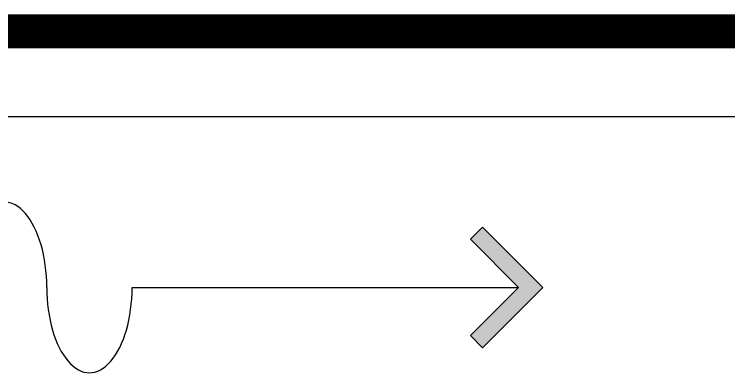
# Model space of a CAD drawing. Header units: millimetres. Extents: x 118028 to 193504, y 42792 to 96100.
# Drawn here: x 173647.4 to 174065.8, y 81197.8 to 81407.8 of the extents above; entities that cross this region are included whole.
import ezdxf

# ---------------------------------------------------------------- set-up
doc = ezdxf.new("R2010")
doc.units = ezdxf.units.MM
doc.header["$LTSCALE"] = 30
doc.linetypes.add('HIDDEN', pattern=[9.525, 6.35, -3.175])
doc.layers.add('01. F-소품', color=3, linetype='Continuous')
doc.layers.add('CEIL-LIGHT', color=7, linetype='Continuous')

# ---------------------------------------------------------------- blocks, each defined once
blk = doc.blocks.new('FFSFDF')
at = {"layer": '01. F-소품'}
blk.add_hatch(color=8, dxfattribs=at).paths.add_polyline_path([(1567672.88, 1746751.14), (1567679.95, 1746744.07), (1567715.3, 1746779.43), (1567679.95, 1746814.78), (1567672.88, 1746807.71), (1567701.16, 1746779.43)])
at = {"layer": '01. F-소품', "color": 8}
for p, q in [((1567672.88, 1746807.71), (1567679.95, 1746814.78)), ((1567474.76, 1746779.43), (1567701.16, 1746779.43)), ((1567672.88, 1746751.14), (1567679.95, 1746744.07))]:
    blk.add_line(p, q, dxfattribs=at)
for points in [[(1567679.95, 1746814.78), (1567715.3, 1746779.43), (1567679.95, 1746744.07)], [(1567672.88, 1746807.71), (1567701.16, 1746779.43), (1567672.88, 1746751.14)]]:
    blk.add_lwpolyline(points, dxfattribs=at)
for centre, start_param, end_param in [((1567399.76, 1746779.43), 1.570796, 4.712389), ((1567449.76, 1746779.43), 4.712389, 7.853982)]:
    blk.add_ellipse(centre, major_axis=(0, -50), ratio=0.5, start_param=start_param, end_param=end_param, dxfattribs=at)

msp = doc.modelspace()

# ---------------------------------------------------------------- linework, layer by layer
at = {"layer": 'CEIL-LIGHT', "color": 10, "linetype": 'HIDDEN'}
msp.add_lwpolyline([(172991.38, 81397.8, 20, 20, 0), (176041.38, 81397.8, 20, 20, 0)], format="xyseb", dxfattribs=at)
at = {"layer": 'CEIL-LIGHT'}
msp.add_lwpolyline([(176041.38, 81347.8), (172991.38, 81347.8)], dxfattribs=at)

# ---------------------------------------------------------------- block references
at = {"color": 0}
msp.add_blockref('FFSFDF', (-1393758.38, -1665531.63), dxfattribs=at)

doc.saveas('drawing.dxf')
